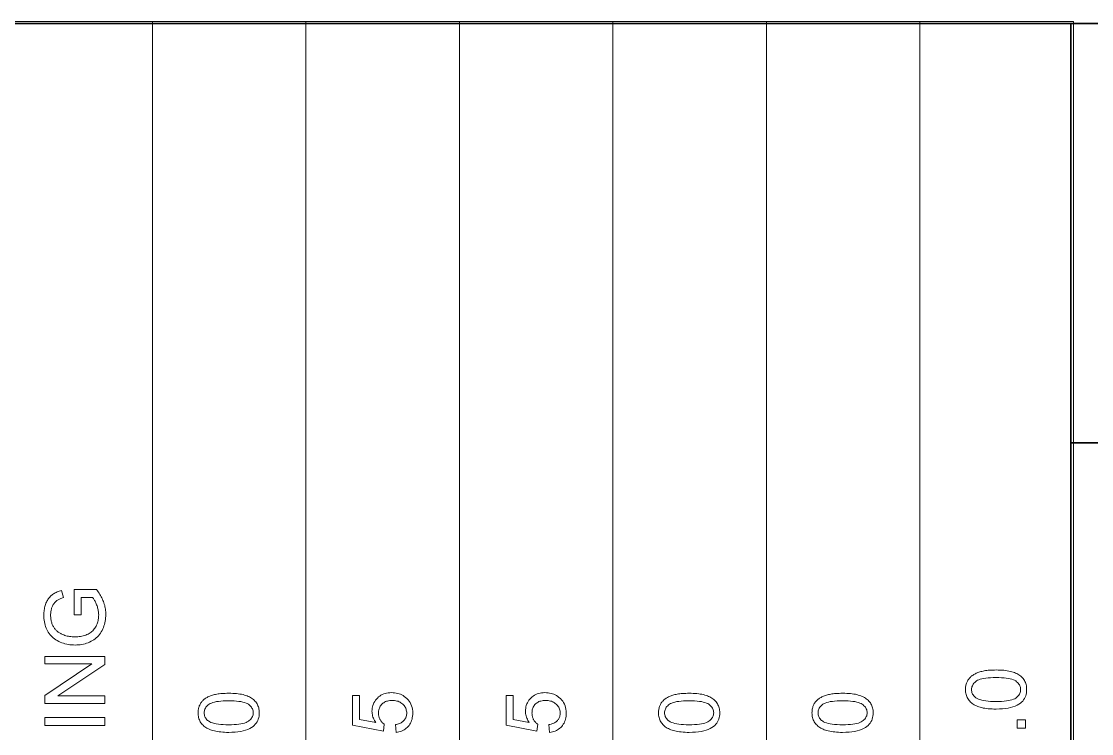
# Model space of a CAD drawing. Extents: x 23 to 417, y 3 to 294.
# Drawn here: x 213.25 to 231.11, y 38.39 to 50.27 of the extents above; entities that cross this region are included whole.
import ezdxf

# ---------------------------------------------------------------- set-up
doc = ezdxf.new("R2010")
doc.units = 0

msp = doc.modelspace()

# ---------------------------------------------------------------- linework, layer by layer
at = {"color": 7, "lineweight": 35}
for p, q in [((30.237, 50.237), (409.763, 50.237)), ((230.762, 10.238), (230.762, 50.237)), ((230.762, 43.237), (250.762, 43.237))]:
    msp.add_line(p, q, dxfattribs=at)
at = {"color": 7, "lineweight": 13}
for p, q in [((176.467, 50.272), (230.802, 50.272)), ((215.438, 10.272), (215.438, 50.272)), ((217.999, 10.272), (217.999, 50.272)), ((220.559, 10.272), (220.559, 50.272)), ((223.12, 10.272), (223.12, 50.272)), ((225.681, 10.272), (225.681, 50.272)), ((228.241, 10.272), (228.241, 50.272)), ((230.802, 10.272), (230.802, 50.272))]:
    msp.add_line(p, q, dxfattribs=at)
for points in [[(214.25, 40.366), (214.132, 40.366), (214.132, 40.789), (214.503, 40.789), (214.518, 40.77), (214.532, 40.75), (214.546, 40.73), (214.559, 40.71), (214.571, 40.69), (214.582, 40.67), (214.593, 40.65), (214.602, 40.629), (214.611, 40.609), (214.62, 40.588), (214.627, 40.567), (214.634, 40.546), (214.64, 40.525), (214.645, 40.504), (214.649, 40.483), (214.653, 40.462), (214.655, 40.44), (214.657, 40.419), (214.659, 40.397), (214.659, 40.375), (214.658, 40.346), (214.656, 40.317), (214.653, 40.289), (214.649, 40.262), (214.643, 40.234), (214.636, 40.208), (214.628, 40.182), (214.619, 40.157), (214.608, 40.132), (214.596, 40.107), (214.583, 40.084), (214.568, 40.062), (214.553, 40.04), (214.536, 40.02), (214.519, 40.002), (214.5, 39.984), (214.48, 39.968), (214.459, 39.952), (214.437, 39.938), (214.413, 39.926), (214.389, 39.914), (214.364, 39.903), (214.339, 39.894), (214.313, 39.886), (214.287, 39.88), (214.26, 39.874), (214.233, 39.87), (214.204, 39.867), (214.176, 39.865), (214.147, 39.864), (214.118, 39.865), (214.089, 39.867), (214.061, 39.87), (214.033, 39.874), (214.006, 39.879), (213.978, 39.886), (213.952, 39.894), (213.926, 39.903), (213.9, 39.914), (213.874, 39.925), (213.849, 39.938), (213.826, 39.952), (213.804, 39.967), (213.783, 39.983), (213.764, 40), (213.746, 40.018), (213.729, 40.037), (213.713, 40.057), (213.699, 40.078), (213.686, 40.101), (213.675, 40.124), (213.664, 40.148), (213.655, 40.173), (213.647, 40.198), (213.64, 40.224), (213.635, 40.251), (213.63, 40.278), (213.627, 40.306), (213.625, 40.335), (213.625, 40.365), (213.625, 40.386), (213.626, 40.407), (213.628, 40.428), (213.63, 40.448), (213.634, 40.468), (213.637, 40.487), (213.642, 40.506), (213.647, 40.525), (213.653, 40.543), (213.66, 40.561), (213.667, 40.578), (213.675, 40.594), (213.684, 40.61), (213.692, 40.625), (213.702, 40.639), (213.712, 40.653), (213.723, 40.665), (213.734, 40.677), (213.746, 40.688), (213.758, 40.698), (213.771, 40.708), (213.784, 40.717), (213.799, 40.726), (213.814, 40.734), (213.83, 40.742), (213.847, 40.75), (213.864, 40.756), (213.883, 40.763), (213.902, 40.769), (213.922, 40.774), (213.954, 40.655), (213.939, 40.65), (213.925, 40.645), (213.911, 40.64), (213.898, 40.635), (213.886, 40.63), (213.874, 40.624), (213.863, 40.618), (213.853, 40.612), (213.843, 40.605), (213.834, 40.599), (213.826, 40.592), (213.817, 40.584), (213.81, 40.576), (213.802, 40.567), (213.795, 40.558), (213.788, 40.548), (213.782, 40.538), (213.775, 40.527), (213.77, 40.515), (213.764, 40.503), (213.759, 40.491), (213.755, 40.478), (213.751, 40.465), (213.747, 40.451), (213.745, 40.438), (213.742, 40.424), (213.74, 40.41), (213.739, 40.395), (213.738, 40.381), (213.738, 40.366), (213.738, 40.348), (213.739, 40.33), (213.741, 40.313), (213.742, 40.297), (213.745, 40.281), (213.748, 40.265), (213.752, 40.251), (213.756, 40.236), (213.76, 40.222), (213.766, 40.209), (213.771, 40.196), (213.777, 40.183), (213.784, 40.171), (213.791, 40.16), (213.798, 40.149), (213.805, 40.138), (213.813, 40.129), (213.821, 40.119), (213.829, 40.11), (213.838, 40.102), (213.847, 40.094), (213.857, 40.086), (213.866, 40.079), (213.876, 40.072), (213.886, 40.066), (213.896, 40.06), (213.906, 40.054), (213.916, 40.049), (213.927, 40.043), (213.937, 40.039), (213.956, 40.032), (213.975, 40.025), (213.994, 40.019), (214.014, 40.014), (214.034, 40.01), (214.054, 40.007), (214.075, 40.004), (214.096, 40.002), (214.117, 40.001), (214.138, 40.001), (214.165, 40.001), (214.19, 40.002), (214.215, 40.005), (214.238, 40.008), (214.261, 40.012), (214.283, 40.017), (214.304, 40.023), (214.324, 40.03), (214.344, 40.038), (214.362, 40.047), (214.38, 40.056), (214.396, 40.067), (214.412, 40.078), (214.427, 40.09), (214.441, 40.103), (214.454, 40.117), (214.466, 40.132), (214.477, 40.147), (214.487, 40.163), (214.496, 40.181), (214.504, 40.198), (214.512, 40.216), (214.518, 40.234), (214.524, 40.253), (214.529, 40.271), (214.533, 40.29), (214.536, 40.309), (214.538, 40.328), (214.539, 40.348), (214.54, 40.368), (214.539, 40.385), (214.538, 40.402), (214.537, 40.419), (214.534, 40.436), (214.531, 40.452), (214.528, 40.469), (214.523, 40.486), (214.518, 40.502), (214.513, 40.519), (214.506, 40.535), (214.5, 40.551), (214.493, 40.567), (214.486, 40.581), (214.479, 40.595), (214.472, 40.607), (214.465, 40.619), (214.458, 40.631), (214.451, 40.641), (214.443, 40.651), (214.436, 40.66), (214.25, 40.66)], [(214.642, 38.887), (213.642, 38.887), (213.642, 39.023), (214.427, 39.548), (213.642, 39.548), (213.642, 39.675), (214.642, 39.675), (214.642, 39.539), (213.856, 39.014), (214.642, 39.014)], [(229.513, 38.796), (229.478, 38.796), (229.445, 38.797), (229.413, 38.799), (229.382, 38.801), (229.353, 38.805), (229.325, 38.809), (229.299, 38.813), (229.273, 38.819), (229.25, 38.825), (229.227, 38.832), (229.206, 38.84), (229.186, 38.848), (229.167, 38.857), (229.149, 38.867), (229.132, 38.877), (229.116, 38.889), (229.1, 38.901), (229.086, 38.913), (229.073, 38.927), (229.061, 38.941), (229.05, 38.955), (229.04, 38.971), (229.031, 38.987), (229.023, 39.004), (229.017, 39.022), (229.011, 39.04), (229.007, 39.06), (229.004, 39.079), (229.003, 39.1), (229.002, 39.122), (229.002, 39.138), (229.003, 39.153), (229.005, 39.168), (229.007, 39.183), (229.01, 39.197), (229.014, 39.211), (229.018, 39.225), (229.023, 39.238), (229.028, 39.251), (229.034, 39.263), (229.041, 39.275), (229.049, 39.286), (229.056, 39.297), (229.065, 39.308), (229.074, 39.318), (229.084, 39.328), (229.094, 39.337), (229.105, 39.346), (229.116, 39.355), (229.128, 39.363), (229.14, 39.371), (229.153, 39.378), (229.167, 39.385), (229.181, 39.392), (229.196, 39.398), (229.211, 39.404), (229.226, 39.41), (229.243, 39.416), (229.259, 39.421), (229.277, 39.425), (229.295, 39.429), (229.314, 39.433), (229.335, 39.437), (229.356, 39.44), (229.38, 39.442), (229.404, 39.444), (229.429, 39.446), (229.456, 39.447), (229.484, 39.447), (229.513, 39.448), (229.547, 39.447), (229.581, 39.446), (229.612, 39.444), (229.643, 39.442), (229.672, 39.439), (229.7, 39.435), (229.726, 39.43), (229.751, 39.425), (229.775, 39.418), (229.797, 39.412), (229.818, 39.404), (229.838, 39.396), (229.857, 39.387), (229.876, 39.377), (229.893, 39.366), (229.909, 39.355), (229.924, 39.343), (229.939, 39.331), (229.952, 39.317), (229.964, 39.303), (229.975, 39.289), (229.985, 39.273), (229.994, 39.257), (230.002, 39.24), (230.008, 39.222), (230.014, 39.203), (230.018, 39.184), (230.021, 39.164), (230.023, 39.143), (230.023, 39.122), (230.022, 39.093), (230.019, 39.066), (230.014, 39.04), (230.007, 39.016), (229.997, 38.993), (229.986, 38.97), (229.972, 38.95), (229.957, 38.93), (229.939, 38.912), (229.919, 38.895), (229.893, 38.876), (229.863, 38.859), (229.83, 38.844), (229.795, 38.831), (229.755, 38.82), (229.713, 38.811), (229.668, 38.805), (229.619, 38.8), (229.568, 38.797)], [(229.513, 38.922), (229.561, 38.922), (229.605, 38.924), (229.646, 38.927), (229.684, 38.931), (229.718, 38.936), (229.749, 38.943), (229.777, 38.95), (229.802, 38.959), (229.823, 38.968), (229.841, 38.979), (229.856, 38.991), (229.87, 39.004), (229.882, 39.016), (229.893, 39.03), (229.902, 39.044), (229.909, 39.058), (229.915, 39.073), (229.919, 39.089), (229.921, 39.105), (229.922, 39.122), (229.921, 39.138), (229.919, 39.154), (229.915, 39.17), (229.909, 39.185), (229.902, 39.2), (229.893, 39.213), (229.882, 39.227), (229.87, 39.24), (229.856, 39.252), (229.84, 39.264), (229.822, 39.275), (229.801, 39.285), (229.777, 39.293), (229.749, 39.301), (229.718, 39.307), (229.683, 39.312), (229.646, 39.316), (229.605, 39.319), (229.56, 39.321), (229.513, 39.322), (229.465, 39.321), (229.421, 39.319), (229.38, 39.316), (229.342, 39.312), (229.307, 39.307), (229.276, 39.301), (229.248, 39.293), (229.224, 39.285), (229.203, 39.275), (229.185, 39.264), (229.169, 39.252), (229.156, 39.24), (229.143, 39.227), (229.133, 39.213), (229.124, 39.199), (229.117, 39.185), (229.111, 39.169), (229.107, 39.154), (229.104, 39.137), (229.104, 39.12), (229.104, 39.104), (229.107, 39.088), (229.11, 39.073), (229.115, 39.058), (229.122, 39.044), (229.129, 39.031), (229.139, 39.019), (229.15, 39.007), (229.162, 38.996), (229.175, 38.985), (229.195, 38.973), (229.218, 38.962), (229.244, 38.953), (229.273, 38.945), (229.305, 38.938), (229.341, 38.932), (229.379, 38.928), (229.421, 38.924), (229.465, 38.922)], [(216.709, 38.407), (216.675, 38.407), (216.641, 38.409), (216.609, 38.41), (216.579, 38.413), (216.549, 38.416), (216.521, 38.42), (216.495, 38.425), (216.47, 38.43), (216.446, 38.437), (216.424, 38.444), (216.403, 38.451), (216.383, 38.46), (216.363, 38.469), (216.345, 38.478), (216.328, 38.489), (216.312, 38.5), (216.297, 38.512), (216.283, 38.525), (216.269, 38.538), (216.257, 38.552), (216.246, 38.567), (216.236, 38.582), (216.227, 38.599), (216.22, 38.616), (216.213, 38.633), (216.208, 38.652), (216.204, 38.671), (216.201, 38.691), (216.199, 38.712), (216.198, 38.733), (216.199, 38.749), (216.2, 38.765), (216.201, 38.78), (216.204, 38.794), (216.207, 38.809), (216.21, 38.823), (216.214, 38.836), (216.219, 38.849), (216.225, 38.862), (216.231, 38.874), (216.238, 38.886), (216.245, 38.898), (216.253, 38.909), (216.261, 38.92), (216.27, 38.93), (216.28, 38.94), (216.29, 38.949), (216.301, 38.958), (216.312, 38.967), (216.324, 38.975), (216.337, 38.982), (216.35, 38.99), (216.363, 38.997), (216.377, 39.004), (216.392, 39.01), (216.407, 39.016), (216.423, 39.022), (216.439, 39.027), (216.456, 39.032), (216.473, 39.037), (216.491, 39.041), (216.511, 39.045), (216.531, 39.048), (216.553, 39.051), (216.576, 39.054), (216.6, 39.056), (216.626, 39.057), (216.652, 39.058), (216.68, 39.059), (216.709, 39.059), (216.744, 39.059), (216.777, 39.058), (216.809, 39.056), (216.839, 39.053), (216.868, 39.05), (216.896, 39.046), (216.923, 39.042), (216.948, 39.036), (216.971, 39.03), (216.993, 39.023), (217.015, 39.015), (217.035, 39.007), (217.054, 38.998), (217.072, 38.988), (217.089, 38.978), (217.106, 38.967), (217.121, 38.955), (217.135, 38.942), (217.148, 38.929), (217.161, 38.915), (217.172, 38.9), (217.182, 38.885), (217.191, 38.868), (217.198, 38.851), (217.205, 38.834), (217.21, 38.815), (217.214, 38.796), (217.217, 38.776), (217.219, 38.755), (217.22, 38.733), (217.219, 38.705), (217.215, 38.678), (217.21, 38.652), (217.203, 38.627), (217.194, 38.604), (217.182, 38.582), (217.169, 38.561), (217.153, 38.542), (217.136, 38.523), (217.116, 38.506), (217.089, 38.487), (217.06, 38.47), (217.027, 38.456), (216.991, 38.443), (216.952, 38.432), (216.91, 38.423), (216.864, 38.416), (216.816, 38.411), (216.764, 38.408)], [(216.709, 38.533), (216.757, 38.534), (216.801, 38.536), (216.842, 38.539), (216.88, 38.543), (216.914, 38.548), (216.946, 38.554), (216.973, 38.562), (216.998, 38.57), (217.019, 38.58), (217.037, 38.591), (217.053, 38.603), (217.066, 38.615), (217.079, 38.628), (217.089, 38.641), (217.098, 38.655), (217.106, 38.67), (217.111, 38.685), (217.115, 38.7), (217.118, 38.717), (217.119, 38.733), (217.118, 38.75), (217.115, 38.766), (217.111, 38.782), (217.106, 38.797), (217.098, 38.811), (217.089, 38.825), (217.079, 38.838), (217.066, 38.851), (217.052, 38.864), (217.037, 38.875), (217.019, 38.886), (216.998, 38.896), (216.973, 38.905), (216.945, 38.912), (216.914, 38.919), (216.88, 38.924), (216.842, 38.928), (216.801, 38.931), (216.757, 38.932), (216.709, 38.933), (216.662, 38.932), (216.617, 38.931), (216.576, 38.928), (216.538, 38.924), (216.504, 38.919), (216.473, 38.912), (216.445, 38.905), (216.42, 38.896), (216.399, 38.886), (216.381, 38.875), (216.366, 38.864), (216.352, 38.851), (216.34, 38.838), (216.329, 38.825), (216.32, 38.811), (216.313, 38.796), (216.307, 38.781), (216.303, 38.765), (216.301, 38.749), (216.3, 38.732), (216.301, 38.715), (216.303, 38.699), (216.307, 38.684), (216.312, 38.67), (216.318, 38.656), (216.326, 38.643), (216.335, 38.63), (216.346, 38.618), (216.358, 38.607), (216.372, 38.597), (216.392, 38.585), (216.414, 38.574), (216.441, 38.564), (216.47, 38.556), (216.502, 38.549), (216.537, 38.543), (216.576, 38.539), (216.617, 38.536), (216.662, 38.534)], [(219.501, 38.407), (219.49, 38.536), (219.509, 38.539), (219.526, 38.543), (219.543, 38.548), (219.558, 38.554), (219.573, 38.56), (219.587, 38.567), (219.599, 38.575), (219.611, 38.583), (219.622, 38.593), (219.632, 38.603), (219.641, 38.613), (219.649, 38.624), (219.656, 38.636), (219.662, 38.648), (219.668, 38.66), (219.672, 38.673), (219.675, 38.686), (219.677, 38.7), (219.679, 38.714), (219.679, 38.728), (219.679, 38.746), (219.677, 38.763), (219.673, 38.779), (219.669, 38.795), (219.663, 38.81), (219.655, 38.825), (219.647, 38.839), (219.637, 38.853), (219.625, 38.866), (219.613, 38.878), (219.599, 38.89), (219.584, 38.901), (219.568, 38.91), (219.552, 38.918), (219.535, 38.925), (219.517, 38.93), (219.498, 38.934), (219.478, 38.937), (219.457, 38.939), (219.435, 38.94), (219.415, 38.939), (219.395, 38.938), (219.376, 38.935), (219.358, 38.93), (219.341, 38.925), (219.325, 38.919), (219.31, 38.911), (219.295, 38.902), (219.282, 38.892), (219.269, 38.881), (219.258, 38.869), (219.248, 38.856), (219.238, 38.842), (219.231, 38.828), (219.224, 38.813), (219.218, 38.797), (219.214, 38.78), (219.211, 38.763), (219.209, 38.745), (219.209, 38.726), (219.209, 38.715), (219.21, 38.703), (219.211, 38.692), (219.213, 38.681), (219.215, 38.67), (219.218, 38.659), (219.222, 38.649), (219.226, 38.639), (219.231, 38.629), (219.236, 38.619), (219.241, 38.61), (219.247, 38.601), (219.253, 38.592), (219.26, 38.584), (219.267, 38.577), (219.274, 38.569), (219.281, 38.562), (219.289, 38.556), (219.297, 38.55), (219.306, 38.544), (219.291, 38.429), (218.777, 38.526), (218.777, 39.023), (218.894, 39.023), (218.894, 38.624), (219.163, 38.57), (219.151, 38.588), (219.14, 38.607), (219.131, 38.625), (219.123, 38.644), (219.116, 38.662), (219.11, 38.681), (219.106, 38.701), (219.103, 38.72), (219.101, 38.739), (219.1, 38.759), (219.101, 38.785), (219.104, 38.81), (219.108, 38.834), (219.115, 38.857), (219.123, 38.88), (219.133, 38.902), (219.145, 38.922), (219.158, 38.942), (219.174, 38.962), (219.191, 38.98), (219.21, 38.997), (219.229, 39.013), (219.25, 39.026), (219.272, 39.038), (219.295, 39.048), (219.318, 39.056), (219.343, 39.062), (219.369, 39.067), (219.396, 39.069), (219.424, 39.07), (219.451, 39.069), (219.477, 39.067), (219.502, 39.063), (219.527, 39.057), (219.551, 39.05), (219.574, 39.042), (219.596, 39.031), (219.618, 39.02), (219.639, 39.006), (219.659, 38.991), (219.682, 38.971), (219.703, 38.95), (219.721, 38.927), (219.737, 38.903), (219.75, 38.877), (219.761, 38.85), (219.769, 38.822), (219.775, 38.792), (219.779, 38.761), (219.78, 38.728), (219.78, 38.702), (219.777, 38.676), (219.773, 38.651), (219.768, 38.627), (219.761, 38.605), (219.753, 38.583), (219.743, 38.562), (219.731, 38.542), (219.718, 38.523), (219.704, 38.506), (219.688, 38.489), (219.671, 38.474), (219.654, 38.461), (219.635, 38.449), (219.615, 38.438), (219.594, 38.429), (219.573, 38.421), (219.55, 38.415), (219.526, 38.41)], [(222.062, 38.407), (222.051, 38.536), (222.07, 38.539), (222.087, 38.543), (222.103, 38.548), (222.119, 38.554), (222.134, 38.56), (222.147, 38.567), (222.16, 38.575), (222.172, 38.583), (222.183, 38.593), (222.193, 38.603), (222.202, 38.613), (222.21, 38.624), (222.217, 38.636), (222.223, 38.648), (222.228, 38.66), (222.232, 38.673), (222.236, 38.686), (222.238, 38.7), (222.24, 38.714), (222.24, 38.728), (222.239, 38.746), (222.237, 38.763), (222.234, 38.779), (222.229, 38.795), (222.223, 38.81), (222.216, 38.825), (222.207, 38.839), (222.197, 38.853), (222.186, 38.866), (222.173, 38.878), (222.159, 38.89), (222.145, 38.901), (222.129, 38.91), (222.113, 38.918), (222.095, 38.925), (222.077, 38.93), (222.058, 38.934), (222.038, 38.937), (222.018, 38.939), (221.996, 38.94), (221.975, 38.939), (221.956, 38.938), (221.937, 38.935), (221.919, 38.93), (221.902, 38.925), (221.886, 38.919), (221.871, 38.911), (221.856, 38.902), (221.843, 38.892), (221.83, 38.881), (221.819, 38.869), (221.808, 38.856), (221.799, 38.842), (221.791, 38.828), (221.785, 38.813), (221.779, 38.797), (221.775, 38.78), (221.772, 38.763), (221.77, 38.745), (221.769, 38.726), (221.77, 38.715), (221.77, 38.703), (221.772, 38.692), (221.774, 38.681), (221.776, 38.67), (221.779, 38.659), (221.783, 38.649), (221.787, 38.639), (221.791, 38.629), (221.796, 38.619), (221.802, 38.61), (221.808, 38.601), (221.814, 38.592), (221.82, 38.584), (221.827, 38.577), (221.834, 38.569), (221.842, 38.562), (221.85, 38.556), (221.858, 38.55), (221.866, 38.544), (221.851, 38.429), (221.338, 38.526), (221.338, 39.023), (221.455, 39.023), (221.455, 38.624), (221.724, 38.57), (221.712, 38.588), (221.701, 38.607), (221.692, 38.625), (221.684, 38.644), (221.677, 38.662), (221.671, 38.681), (221.667, 38.701), (221.663, 38.72), (221.662, 38.739), (221.661, 38.759), (221.662, 38.785), (221.665, 38.81), (221.669, 38.834), (221.675, 38.857), (221.684, 38.88), (221.694, 38.902), (221.705, 38.922), (221.719, 38.942), (221.734, 38.962), (221.752, 38.98), (221.77, 38.997), (221.79, 39.013), (221.811, 39.026), (221.833, 39.038), (221.855, 39.048), (221.879, 39.056), (221.904, 39.062), (221.93, 39.067), (221.957, 39.069), (221.985, 39.07), (222.012, 39.069), (222.038, 39.067), (222.063, 39.063), (222.088, 39.057), (222.112, 39.05), (222.135, 39.042), (222.157, 39.031), (222.179, 39.02), (222.199, 39.006), (222.22, 38.991), (222.243, 38.971), (222.263, 38.95), (222.282, 38.927), (222.297, 38.903), (222.311, 38.877), (222.322, 38.85), (222.33, 38.822), (222.336, 38.792), (222.34, 38.761), (222.341, 38.728), (222.34, 38.702), (222.338, 38.676), (222.334, 38.651), (222.329, 38.627), (222.322, 38.605), (222.314, 38.583), (222.304, 38.562), (222.292, 38.542), (222.279, 38.523), (222.265, 38.506), (222.249, 38.489), (222.232, 38.474), (222.214, 38.461), (222.196, 38.449), (222.176, 38.438), (222.155, 38.429), (222.133, 38.421), (222.111, 38.415), (222.087, 38.41)], [(224.392, 38.407), (224.357, 38.407), (224.323, 38.409), (224.291, 38.41), (224.261, 38.413), (224.231, 38.416), (224.204, 38.42), (224.177, 38.425), (224.152, 38.43), (224.128, 38.437), (224.106, 38.444), (224.085, 38.451), (224.065, 38.46), (224.046, 38.469), (224.027, 38.478), (224.01, 38.489), (223.994, 38.5), (223.979, 38.512), (223.965, 38.525), (223.952, 38.538), (223.939, 38.552), (223.928, 38.567), (223.918, 38.582), (223.909, 38.599), (223.902, 38.616), (223.895, 38.633), (223.89, 38.652), (223.886, 38.671), (223.883, 38.691), (223.881, 38.712), (223.881, 38.733), (223.881, 38.749), (223.882, 38.765), (223.884, 38.78), (223.886, 38.794), (223.889, 38.809), (223.892, 38.823), (223.896, 38.836), (223.901, 38.849), (223.907, 38.862), (223.913, 38.874), (223.92, 38.886), (223.927, 38.898), (223.935, 38.909), (223.944, 38.92), (223.953, 38.93), (223.962, 38.94), (223.972, 38.949), (223.983, 38.958), (223.995, 38.967), (224.006, 38.975), (224.019, 38.982), (224.032, 38.99), (224.045, 38.997), (224.06, 39.004), (224.074, 39.01), (224.089, 39.016), (224.105, 39.022), (224.121, 39.027), (224.138, 39.032), (224.155, 39.037), (224.173, 39.041), (224.193, 39.045), (224.213, 39.048), (224.235, 39.051), (224.258, 39.054), (224.282, 39.056), (224.308, 39.057), (224.334, 39.058), (224.362, 39.059), (224.392, 39.059), (224.426, 39.059), (224.459, 39.058), (224.491, 39.056), (224.521, 39.053), (224.551, 39.05), (224.578, 39.046), (224.605, 39.042), (224.63, 39.036), (224.653, 39.03), (224.676, 39.023), (224.697, 39.015), (224.717, 39.007), (224.736, 38.998), (224.754, 38.988), (224.771, 38.978), (224.788, 38.967), (224.803, 38.955), (224.817, 38.942), (224.83, 38.929), (224.843, 38.915), (224.854, 38.9), (224.864, 38.885), (224.873, 38.868), (224.881, 38.851), (224.887, 38.834), (224.892, 38.815), (224.896, 38.796), (224.899, 38.776), (224.901, 38.755), (224.902, 38.733), (224.901, 38.705), (224.898, 38.678), (224.892, 38.652), (224.885, 38.627), (224.876, 38.604), (224.864, 38.582), (224.851, 38.561), (224.835, 38.542), (224.818, 38.523), (224.798, 38.506), (224.772, 38.487), (224.742, 38.47), (224.709, 38.456), (224.673, 38.443), (224.634, 38.432), (224.592, 38.423), (224.546, 38.416), (224.498, 38.411), (224.446, 38.408)], [(224.392, 38.533), (224.439, 38.534), (224.483, 38.536), (224.524, 38.539), (224.562, 38.543), (224.597, 38.548), (224.628, 38.554), (224.656, 38.562), (224.68, 38.57), (224.701, 38.58), (224.719, 38.591), (224.735, 38.603), (224.749, 38.615), (224.761, 38.628), (224.771, 38.641), (224.78, 38.655), (224.788, 38.67), (224.793, 38.685), (224.798, 38.7), (224.8, 38.717), (224.801, 38.733), (224.8, 38.75), (224.798, 38.766), (224.793, 38.782), (224.788, 38.797), (224.78, 38.811), (224.771, 38.825), (224.761, 38.838), (224.748, 38.851), (224.734, 38.864), (224.719, 38.875), (224.701, 38.886), (224.68, 38.896), (224.655, 38.905), (224.627, 38.912), (224.596, 38.919), (224.562, 38.924), (224.524, 38.928), (224.483, 38.931), (224.439, 38.932), (224.392, 38.933), (224.344, 38.932), (224.299, 38.931), (224.258, 38.928), (224.221, 38.924), (224.186, 38.919), (224.155, 38.912), (224.127, 38.905), (224.103, 38.896), (224.081, 38.886), (224.063, 38.875), (224.048, 38.864), (224.034, 38.851), (224.022, 38.838), (224.011, 38.825), (224.003, 38.811), (223.995, 38.796), (223.99, 38.781), (223.985, 38.765), (223.983, 38.749), (223.982, 38.732), (223.983, 38.715), (223.985, 38.699), (223.989, 38.684), (223.994, 38.67), (224, 38.656), (224.008, 38.643), (224.017, 38.63), (224.028, 38.618), (224.04, 38.607), (224.054, 38.597), (224.074, 38.585), (224.097, 38.574), (224.123, 38.564), (224.152, 38.556), (224.184, 38.549), (224.219, 38.543), (224.258, 38.539), (224.299, 38.536), (224.344, 38.534)], [(226.952, 38.407), (226.917, 38.407), (226.884, 38.409), (226.852, 38.41), (226.821, 38.413), (226.792, 38.416), (226.764, 38.42), (226.738, 38.425), (226.713, 38.43), (226.689, 38.437), (226.667, 38.444), (226.646, 38.451), (226.626, 38.46), (226.606, 38.469), (226.588, 38.478), (226.571, 38.489), (226.555, 38.5), (226.54, 38.512), (226.525, 38.525), (226.512, 38.538), (226.5, 38.552), (226.489, 38.567), (226.479, 38.582), (226.47, 38.599), (226.462, 38.616), (226.456, 38.633), (226.451, 38.652), (226.447, 38.671), (226.444, 38.691), (226.442, 38.712), (226.441, 38.733), (226.442, 38.749), (226.443, 38.765), (226.444, 38.78), (226.447, 38.794), (226.449, 38.809), (226.453, 38.823), (226.457, 38.836), (226.462, 38.849), (226.468, 38.862), (226.474, 38.874), (226.48, 38.886), (226.488, 38.898), (226.496, 38.909), (226.504, 38.92), (226.513, 38.93), (226.523, 38.94), (226.533, 38.949), (226.544, 38.958), (226.555, 38.967), (226.567, 38.975), (226.58, 38.982), (226.593, 38.99), (226.606, 38.997), (226.62, 39.004), (226.635, 39.01), (226.65, 39.016), (226.666, 39.022), (226.682, 39.027), (226.699, 39.032), (226.716, 39.037), (226.734, 39.041), (226.753, 39.045), (226.774, 39.048), (226.796, 39.051), (226.819, 39.054), (226.843, 39.056), (226.869, 39.057), (226.895, 39.058), (226.923, 39.059), (226.952, 39.059), (226.987, 39.059), (227.02, 39.058), (227.052, 39.056), (227.082, 39.053), (227.111, 39.05), (227.139, 39.046), (227.165, 39.042), (227.19, 39.036), (227.214, 39.03), (227.236, 39.023), (227.257, 39.015), (227.278, 39.007), (227.297, 38.998), (227.315, 38.988), (227.332, 38.978), (227.348, 38.967), (227.364, 38.955), (227.378, 38.942), (227.391, 38.929), (227.403, 38.915), (227.415, 38.9), (227.425, 38.885), (227.434, 38.868), (227.441, 38.851), (227.448, 38.834), (227.453, 38.815), (227.457, 38.796), (227.46, 38.776), (227.462, 38.755), (227.462, 38.733), (227.461, 38.705), (227.458, 38.678), (227.453, 38.652), (227.446, 38.627), (227.437, 38.604), (227.425, 38.582), (227.412, 38.561), (227.396, 38.542), (227.378, 38.523), (227.359, 38.506), (227.332, 38.487), (227.303, 38.47), (227.27, 38.456), (227.234, 38.443), (227.195, 38.432), (227.153, 38.423), (227.107, 38.416), (227.059, 38.411), (227.007, 38.408)], [(226.952, 38.533), (227, 38.534), (227.044, 38.536), (227.085, 38.539), (227.123, 38.543), (227.157, 38.548), (227.188, 38.554), (227.216, 38.562), (227.241, 38.57), (227.262, 38.58), (227.28, 38.591), (227.295, 38.603), (227.309, 38.615), (227.322, 38.628), (227.332, 38.641), (227.341, 38.655), (227.348, 38.67), (227.354, 38.685), (227.358, 38.7), (227.361, 38.717), (227.362, 38.733), (227.361, 38.75), (227.358, 38.766), (227.354, 38.782), (227.348, 38.797), (227.341, 38.811), (227.332, 38.825), (227.321, 38.838), (227.309, 38.851), (227.295, 38.864), (227.28, 38.875), (227.262, 38.886), (227.24, 38.896), (227.216, 38.905), (227.188, 38.912), (227.157, 38.919), (227.122, 38.924), (227.085, 38.928), (227.044, 38.931), (227, 38.932), (226.952, 38.933), (226.905, 38.932), (226.86, 38.931), (226.819, 38.928), (226.781, 38.924), (226.747, 38.919), (226.716, 38.912), (226.688, 38.905), (226.663, 38.896), (226.642, 38.886), (226.624, 38.875), (226.609, 38.864), (226.595, 38.851), (226.583, 38.838), (226.572, 38.825), (226.563, 38.811), (226.556, 38.796), (226.55, 38.781), (226.546, 38.765), (226.544, 38.749), (226.543, 38.732), (226.544, 38.715), (226.546, 38.699), (226.549, 38.684), (226.554, 38.67), (226.561, 38.656), (226.569, 38.643), (226.578, 38.63), (226.589, 38.618), (226.601, 38.607), (226.615, 38.597), (226.634, 38.585), (226.657, 38.574), (226.683, 38.564), (226.712, 38.556), (226.745, 38.549), (226.78, 38.543), (226.818, 38.539), (226.86, 38.536), (226.905, 38.534)], [(214.642, 38.523), (213.642, 38.523), (213.642, 38.655), (214.642, 38.655)], [(230.006, 38.476), (229.866, 38.476), (229.866, 38.616), (230.006, 38.616)]]:
    msp.add_lwpolyline(points, close=True, dxfattribs=at)

doc.saveas('drawing.dxf')
